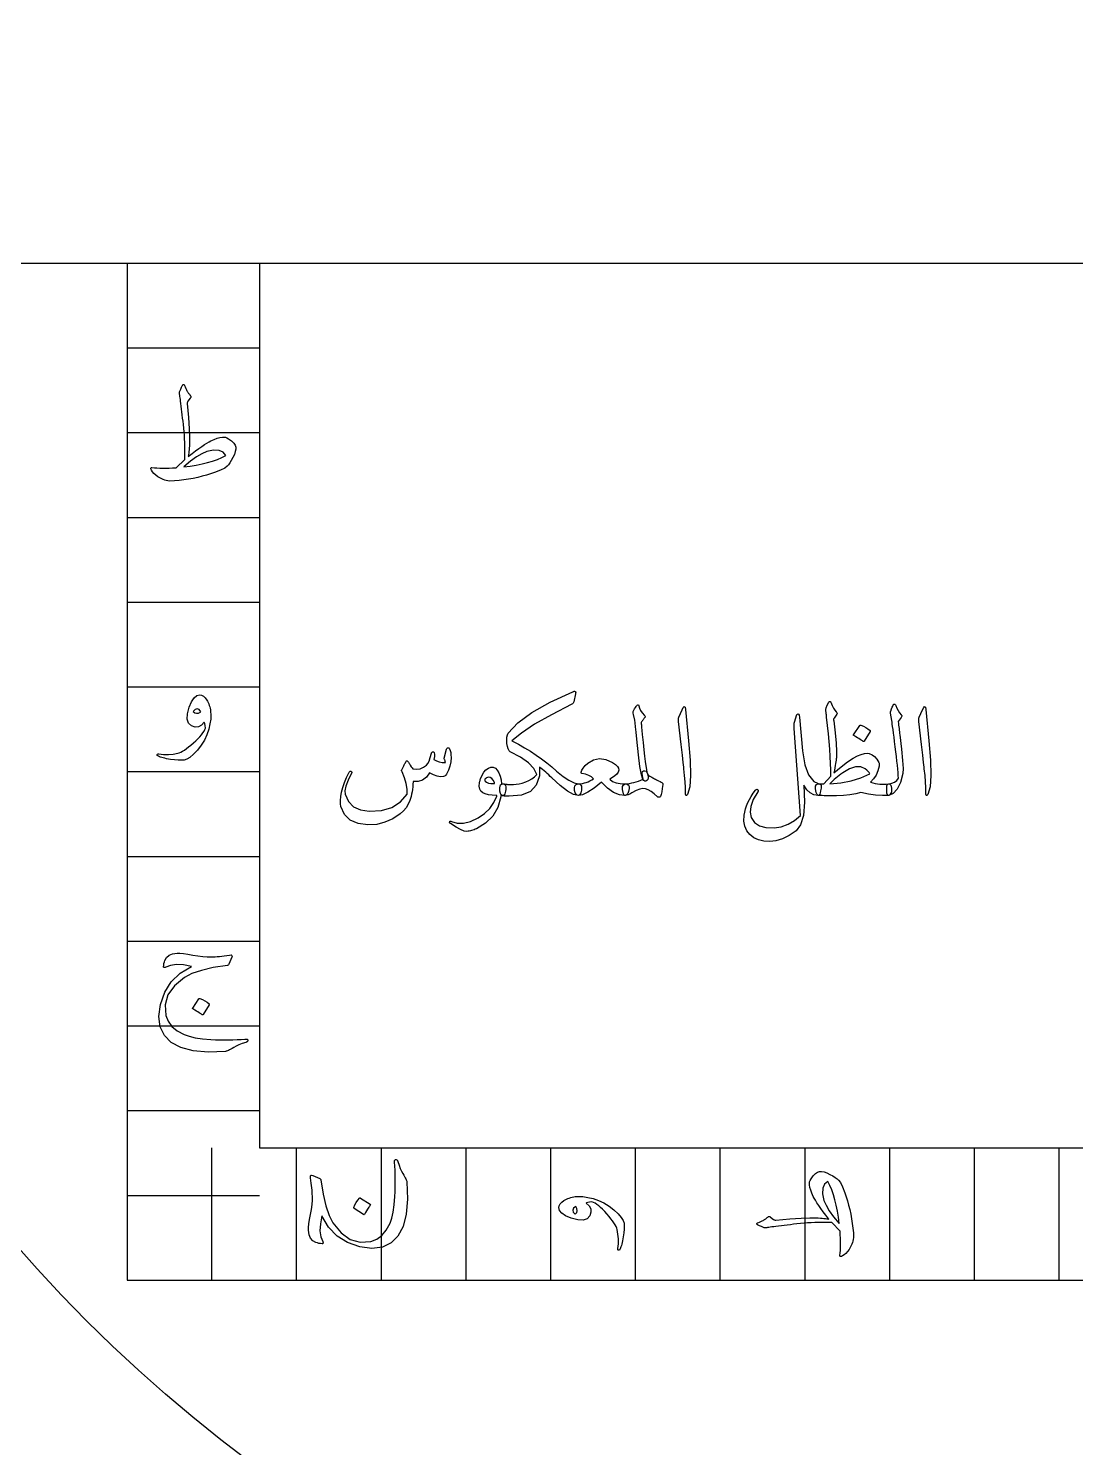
# Model space of a CAD drawing. Header units: millimetres. Extents: x -92 to 93, y -93 to 102.
# Drawn here: x -46.6 to -2.9, y -49.4 to 9.8 of the extents above; entities that cross this region are included whole.
import ezdxf

# ---------------------------------------------------------------- set-up
doc = ezdxf.new("R2010")
doc.units = ezdxf.units.MM
for name, color, linetype in [('CUT_OUTER', 1, 'Continuous'), ('ENGRAVE', 7, 'Continuous'), ('TEXT', 5, 'Continuous')]:
    doc.layers.add(name, color=color, linetype=linetype)

msp = doc.modelspace()

# ---------------------------------------------------------------- linework, layer by layer
at = {"layer": 'CUT_OUTER'}
msp.add_arc((0.0002, -0.0002), 92.4998, 173.917974, 358.242301, dxfattribs=at)
at = {"layer": 'ENGRAVE'}
for points in [[(-62.4375, 0), (62.4375, 0)], [(-42.4575, 0), (-42.4575, -42.4575), (42.4575, -42.4575), (42.4575, 0)], [(-42.4575, 0), (-36.938, 0)], [(-36.938, 0), (-36.938, -36.938), (36.938, -36.938), (36.938, 0)], [(-42.4575, -3.5381), (-36.938, -3.5381)], [(-42.4575, -7.0763), (-36.938, -7.0763)], [(-42.4575, -10.6144), (-36.938, -10.6144)], [(-42.4575, -14.1525), (-36.938, -14.1525)], [(-42.4575, -17.6906), (-36.938, -17.6906)], [(-42.4575, -21.2288), (-36.938, -21.2288)], [(-42.4575, -24.7669), (-36.938, -24.7669)], [(-42.4575, -28.305), (-36.938, -28.305)], [(-42.4575, -31.8431), (-36.938, -31.8431)], [(-42.4575, -35.3813), (-36.938, -35.3813)], [(-38.9194, -42.4575), (-38.9194, -36.938)], [(-35.3813, -42.4575), (-35.3813, -36.938)], [(-31.8431, -42.4575), (-31.8431, -36.938)], [(-28.305, -42.4575), (-28.305, -36.938)], [(-24.7669, -42.4575), (-24.7669, -36.938)], [(-21.2288, -42.4575), (-21.2288, -36.938)], [(-17.6906, -42.4575), (-17.6906, -36.938)], [(-14.1525, -42.4575), (-14.1525, -36.938)], [(-10.6144, -42.4575), (-10.6144, -36.938)], [(-7.0763, -42.4575), (-7.0763, -36.938)], [(-3.5381, -42.4575), (-3.5381, -36.938)], [(-42.4575, -38.9194), (-36.938, -38.9194)]]:
    msp.add_lwpolyline(points, dxfattribs=at)
for radius in [90.65, 90.65, 88.2219, 83.7125, 83.7125, 80.1513, 73.5375, 73.5375, 69.6525, 62.4375, 62.4375]:
    msp.add_circle((0, 0), radius, dxfattribs=at)
at = {"layer": 'TEXT'}
for points in [[(-40.2693, -5.3691), (-40.2439, -5.311), (-40.2212, -5.2596), (-40.2012, -5.2149), (-40.1838, -5.1768), (-40.1695, -5.1458), (-40.1585, -5.1221), (-40.1508, -5.1057), (-40.1464, -5.0967), (-40.1374, -5.085), (-40.1264, -5.0767), (-40.1134, -5.0716), (-40.0984, -5.07), (-40.086, -5.072), (-40.0757, -5.078), (-40.0673, -5.088), (-40.061, -5.102), (-40.0329, -5.1701), (-40.0076, -5.2302), (-39.9849, -5.2823), (-39.9648, -5.3264), (-39.9533, -5.3457), (-39.9401, -5.3664), (-39.9253, -5.3885), (-39.9087, -5.4118), (-39.8902, -5.4365), (-39.8694, -5.4626), (-39.8462, -5.4899), (-39.8206, -5.5187), (-39.8046, -5.5477), (-39.7992, -5.5761), (-39.8046, -5.6038), (-39.8206, -5.6308), (-39.9221, -5.7644), (-39.9358, -5.7861), (-39.9448, -5.8084), (-39.9491, -5.8315), (-39.9488, -5.8552), (-39.8967, -6.4431), (-39.8633, -6.9194), (-39.8487, -7.2843), (-39.8527, -7.5377), (-39.8582, -7.6324), (-39.864, -7.7187), (-39.8702, -7.7966), (-39.8767, -7.8662), (-39.8835, -7.9278), (-39.8907, -7.9817), (-39.8982, -8.028), (-39.9061, -8.0665), (-39.7463, -7.9443), (-39.5983, -7.8342), (-39.4619, -7.736), (-39.3372, -7.6499), (-39.2245, -7.5754), (-39.1242, -7.5123), (-39.0363, -7.4606), (-38.9606, -7.4202), (-38.8261, -7.3601), (-38.7003, -7.3134), (-38.5831, -7.28), (-38.4746, -7.26), (-38.4172, -7.2583), (-38.3571, -7.2693), (-38.2943, -7.293), (-38.2289, -7.3294), (-38.0993, -7.4212), (-38.0045, -7.5097), (-37.9444, -7.5948), (-37.9191, -7.6766), (-37.9207, -7.7677), (-37.9418, -7.8702), (-37.9822, -7.9841), (-38.0419, -8.1092), (-38.1087, -8.2324), (-38.1701, -8.3349), (-38.2262, -8.4167), (-38.2769, -8.4778), (-38.3811, -8.5549), (-38.56, -8.6421), (-38.8138, -8.7392), (-39.1423, -8.8464), (-39.3254, -8.8994), (-39.5115, -8.9465), (-39.7006, -8.9876), (-39.8927, -9.0226), (-40.0872, -9.052), (-40.2833, -9.076), (-40.4811, -9.0947), (-40.6806, -9.1081), (-40.7535, -9.0934), (-40.8228, -9.076), (-40.8884, -9.056), (-40.9503, -9.0333), (-41.0092, -9.0079), (-41.0658, -8.9799), (-41.1201, -8.9492), (-41.172, -8.9158), (-41.2631, -8.849), (-41.3389, -8.7823), (-41.3993, -8.7155), (-41.4444, -8.6487), (-41.4691, -8.5933), (-41.4738, -8.5553), (-41.4584, -8.5346), (-41.423, -8.5312), (-41.3231, -8.5431), (-41.2154, -8.5519), (-41.1001, -8.5578), (-40.977, -8.5606), (-40.8463, -8.5604), (-40.708, -8.5573), (-40.5619, -8.5511), (-40.4082, -8.5419), (-40.0556, -8.1947), (-40.0491, -8.0552), (-40.0456, -7.9143), (-40.0451, -7.7721), (-40.0476, -7.6285), (-40.0528, -7.4833), (-40.0603, -7.3361), (-40.0702, -7.1868), (-40.0823, -7.0356), (-40.096, -6.8859), (-40.1104, -6.7412), (-40.1254, -6.6015), (-40.1411, -6.4668), (-40.1568, -6.3367), (-40.1718, -6.211), (-40.1862, -6.0897), (-40.1999, -5.9727), (-40.2127, -5.8643), (-40.2246, -5.769), (-40.2354, -5.6867), (-40.2453, -5.6175), (-40.2541, -5.5609), (-40.262, -5.5167), (-40.2688, -5.4848), (-40.2746, -5.4652), (-40.2783, -5.4432), (-40.2786, -5.4198), (-40.2756, -5.3951), (-40.2693, -5.3691)], [(-39.1262, -7.8689), (-39.3329, -7.9547), (-39.5629, -8.0892), (-39.8163, -8.2725), (-40.093, -8.5045), (-39.8248, -8.4713), (-39.5702, -8.4304), (-39.3294, -8.3818), (-39.1022, -8.3256), (-38.889, -8.2623), (-38.6902, -8.1927), (-38.5058, -8.1168), (-38.3357, -8.0345), (-38.4512, -7.8919), (-38.6215, -7.8168), (-38.8465, -7.8091), (-39.1262, -7.8689)], [(-39.8633, -18.5367), (-39.7659, -18.3103), (-39.6604, -18.1494), (-39.5469, -18.0539), (-39.4253, -18.0239), (-39.3492, -18.0372), (-39.2758, -18.0773), (-39.205, -18.1441), (-39.1369, -18.2376), (-39.1042, -18.2916), (-39.0755, -18.347), (-39.0508, -18.4038), (-39.0301, -18.4619), (-39.0124, -18.5216), (-38.9967, -18.5834), (-38.983, -18.6472), (-38.9713, -18.7129), (-38.9603, -18.8595), (-38.97, -19.0321), (-39.0004, -19.2307), (-39.0514, -19.4554), (-39.1269, -19.6881), (-39.2304, -19.9108), (-39.3619, -20.1234), (-39.5215, -20.326), (-39.6887, -20.5026), (-39.838, -20.6318), (-39.9692, -20.7136), (-40.0823, -20.748), (-40.1979, -20.754), (-40.3307, -20.7507), (-40.4809, -20.738), (-40.6485, -20.716), (-40.7335, -20.7021), (-40.8121, -20.6873), (-40.8844, -20.6714), (-40.9503, -20.6545), (-41.0103, -20.6374), (-41.0645, -20.6205), (-41.1131, -20.604), (-41.156, -20.5878), (-41.1813, -20.5738), (-41.1987, -20.5584), (-41.2081, -20.5417), (-41.2094, -20.5237), (-41.201, -20.5057), (-41.1867, -20.4943), (-41.1663, -20.4896), (-41.1399, -20.4916), (-40.934, -20.5117), (-40.7327, -20.513), (-40.536, -20.4956), (-40.3441, -20.4596), (-40.2848, -20.4412), (-40.2192, -20.4128), (-40.1473, -20.3745), (-40.069, -20.326), (-39.9844, -20.2676), (-39.8934, -20.1992), (-39.7961, -20.1207), (-39.6924, -20.0323), (-39.5909, -19.9408), (-39.5001, -19.8533), (-39.42, -19.7699), (-39.3506, -19.6904), (-39.2921, -19.6146), (-39.2451, -19.5422), (-39.2094, -19.4731), (-39.185, -19.4073), (-39.199, -19.3078), (-39.2144, -19.2337), (-39.2311, -19.185), (-39.2491, -19.1616), (-39.3576, -19.2895), (-39.4801, -19.3579), (-39.6166, -19.3669), (-39.7672, -19.3165), (-39.8914, -19.2077), (-39.9488, -19.0414), (-39.9395, -18.8178), (-39.8633, -18.5367)], [(-26.7785, -21.7362), (-26.7675, -21.7372), (-26.7451, -21.7402), (-26.7114, -21.7452), (-26.6663, -21.7522), (-26.6378, -21.7547), (-26.6056, -21.7569), (-26.5697, -21.7587), (-26.5301, -21.7602), (-26.4866, -21.7614), (-26.4386, -21.7622), (-26.3864, -21.7627), (-26.3298, -21.7629), (-26.2136, -21.7562), (-26.0894, -21.7362), (-25.9572, -21.7028), (-25.817, -21.6561), (-25.6822, -21.5963), (-25.5606, -21.5239), (-25.4525, -21.4387), (-25.3577, -21.3409), (-25.4749, -21.0999), (-25.6982, -20.8629), (-26.0277, -20.6298), (-26.4633, -20.4008), (-26.5118, -20.3528), (-26.5501, -20.278), (-26.5785, -20.1765), (-26.5969, -20.0483), (-26.6036, -19.9037), (-26.5969, -19.7852), (-26.5769, -19.6928), (-26.5435, -19.6263), (-26.1445, -19.1893), (-25.562, -18.7543), (-24.7958, -18.3213), (-23.846, -17.8904), (-23.8233, -17.8833), (-23.8033, -17.8783), (-23.786, -17.8753), (-23.7713, -17.8743), (-23.7526, -17.8777), (-23.7392, -17.8877), (-23.7312, -17.9044), (-23.7285, -17.9277), (-23.7289, -17.9428), (-23.7299, -17.9558), (-23.7315, -17.9668), (-23.7339, -17.9758), (-23.8087, -18.3177), (-23.82, -18.3457), (-23.838, -18.3711), (-23.8627, -18.3938), (-23.8941, -18.4138), (-24.7451, -18.8518), (-25.4445, -19.2524), (-25.9923, -19.6156), (-26.3886, -19.9415), (-26.1212, -20.0827), (-25.8638, -20.2286), (-25.6164, -20.3791), (-25.379, -20.5344), (-25.1514, -20.6943), (-24.933, -20.8589), (-24.724, -21.0281), (-24.5244, -21.202), (-24.255, -21.426), (-24.013, -21.5906), (-23.7983, -21.6958), (-23.611, -21.7415), (-23.5549, -21.7576), (-23.5149, -21.7896), (-23.4908, -21.8377), (-23.4828, -21.9018), (-23.4852, -21.9508), (-23.4922, -22.0019), (-23.5039, -22.055), (-23.5202, -22.1101), (-23.5399, -22.1592), (-23.5616, -22.1942), (-23.5853, -22.2152), (-23.611, -22.2223), (-23.819, -22.1762), (-24.0744, -22.038), (-24.3772, -21.8076), (-24.7274, -21.4851), (-24.7891, -21.4244), (-24.8516, -21.365), (-24.9147, -21.3069), (-24.9784, -21.2501), (-25.0429, -21.195), (-25.108, -21.142), (-25.1737, -21.0909), (-25.2402, -21.0418), (-25.2358, -21.0949), (-25.2335, -21.1473), (-25.2332, -21.199), (-25.2348, -21.2501), (-25.2378, -21.3002), (-25.2415, -21.3489), (-25.2458, -21.3963), (-25.2508, -21.4424), (-25.373, -21.7976), (-25.6221, -22.0513), (-25.998, -22.2036), (-26.5007, -22.2543), (-26.545, -22.254), (-26.5869, -22.253), (-26.6264, -22.2513), (-26.6637, -22.249), (-26.6985, -22.246), (-26.7311, -22.2423), (-26.7613, -22.2379), (-26.7892, -22.2329), (-26.8359, -22.2022), (-26.8693, -22.1368), (-26.8893, -22.0366), (-26.896, -21.9018), (-26.8887, -21.8293), (-26.8666, -21.7776), (-26.8299, -21.7465), (-26.7785, -21.7362)], [(-11.8172, -22.0941), (-12.0315, -22.1528), (-12.2738, -22.1955), (-12.5443, -22.2223), (-12.8427, -22.2329), (-12.9924, -22.2349), (-13.1265, -22.2356), (-13.2448, -22.2349), (-13.3475, -22.2329), (-13.4344, -22.2303), (-13.5057, -22.2276), (-13.5613, -22.2249), (-13.6012, -22.2223), (-13.6222, -22.2106), (-13.6426, -22.1862), (-13.6623, -22.1491), (-13.6813, -22.0994), (-13.7184, -21.9488), (-13.7174, -21.839), (-13.6783, -21.7699), (-13.6012, -21.7415), (-13.3715, -21.7362), (-13.0777, -21.421), (-13.0781, -21.158), (-13.0844, -20.8816), (-13.0968, -20.5918), (-13.1151, -20.2887), (-13.1395, -19.9725), (-13.1699, -19.6437), (-13.2063, -19.3022), (-13.2487, -18.948), (-13.2538, -18.8972), (-13.2587, -18.8518), (-13.2632, -18.8118), (-13.2674, -18.777), (-13.2715, -18.7477), (-13.276, -18.7236), (-13.2809, -18.7049), (-13.286, -18.6916), (-13.286, -18.6408), (-13.2647, -18.5634), (-13.222, -18.4592), (-13.1579, -18.3284), (-13.1492, -18.3143), (-13.1392, -18.3043), (-13.1278, -18.2983), (-13.1151, -18.2963), (-13.1024, -18.2986), (-13.0911, -18.3057), (-13.0811, -18.3173), (-13.0724, -18.3337), (-13.0163, -18.4669), (-12.9602, -18.5781), (-12.9041, -18.6672), (-12.8481, -18.7343), (-12.824, -18.765), (-12.816, -18.7984), (-12.824, -18.8345), (-12.8481, -18.8732), (-12.9389, -18.9907), (-12.9499, -19.0101), (-12.9562, -19.0361), (-12.9579, -19.0688), (-12.9549, -19.1082), (-12.8958, -19.613), (-12.8574, -20.0376), (-12.8397, -20.3821), (-12.8427, -20.6465), (-12.8467, -20.6938), (-12.8534, -20.75), (-12.8627, -20.8153), (-12.8748, -20.8896), (-12.8891, -20.9725), (-12.9055, -21.0638), (-12.9238, -21.1635), (-12.9442, -21.2715), (-12.6367, -21.0214), (-12.3713, -20.8215), (-12.148, -20.6716), (-11.9667, -20.5718), (-11.8095, -20.5073), (-11.6743, -20.4689), (-11.5611, -20.4566), (-11.47, -20.4703), (-11.3508, -20.52), (-11.2443, -20.5998), (-11.1505, -20.7096), (-11.0694, -20.8495), (-11.0587, -20.8772), (-11.0533, -20.9123), (-11.0533, -20.9547), (-11.0587, -21.0044), (-11.1094, -21.2004), (-11.1869, -21.377), (-11.291, -21.5342), (-11.4219, -21.6721), (-11.3211, -21.6966), (-11.2216, -21.7168), (-11.1234, -21.7327), (-11.0266, -21.7442), (-10.9311, -21.751), (-10.837, -21.7529), (-10.7442, -21.7497), (-10.6527, -21.7415), (-10.6187, -21.7435), (-10.5913, -21.7602), (-10.5706, -21.7916), (-10.5566, -21.8377), (-10.5389, -21.9342), (-10.5339, -22.0153), (-10.5416, -22.081), (-10.5619, -22.1315), (-10.5896, -22.1712), (-10.614, -22.1996), (-10.635, -22.2166), (-10.6527, -22.2223), (-10.9218, -22.2303), (-11.2056, -22.2116), (-11.504, -22.1662), (-11.8172, -22.0941)], [(-39.3773, -18.7343), (-39.4561, -18.6388), (-39.5375, -18.6034), (-39.6216, -18.6281), (-39.7084, -18.7129), (-39.6377, -18.7704), (-39.5589, -18.7931), (-39.4721, -18.781), (-39.3773, -18.7343)], [(-20.9457, -19.6797), (-20.9119, -20.0162), (-20.8802, -20.3154), (-20.8505, -20.5771), (-20.8228, -20.8014), (-20.7971, -20.9881), (-20.7734, -21.1366), (-20.7517, -21.2471), (-20.732, -21.3196), (-20.7033, -21.413), (-20.6973, -21.4905), (-20.714, -21.5519), (-20.7534, -21.5973), (-20.8018, -21.6223), (-20.8455, -21.6227), (-20.8846, -21.5983), (-20.9189, -21.5492), (-20.9794, -21.362), (-21.0431, -21.0191), (-21.1102, -20.5207), (-21.1807, -19.8667), (-21.2057, -19.5853), (-21.2274, -19.3606), (-21.2458, -19.1927), (-21.2608, -19.0815), (-21.3196, -18.8358), (-21.3272, -18.7924), (-21.3289, -18.753), (-21.3246, -18.7176), (-21.3142, -18.6862), (-21.2685, -18.6094), (-21.2328, -18.55), (-21.2071, -18.508), (-21.1914, -18.4833), (-21.1593, -18.4469), (-21.1326, -18.4338), (-21.1112, -18.4442), (-21.0952, -18.4779), (-21.0662, -18.5734), (-21.0164, -18.6729), (-20.946, -18.7764), (-20.8549, -18.8839), (-20.8382, -18.9052), (-20.8308, -18.9266), (-20.8328, -18.948), (-20.8442, -18.9693), (-20.8624, -18.9952), (-20.8796, -19.0194), (-20.8957, -19.0419), (-20.9109, -19.0628), (-20.9251, -19.082), (-20.9383, -19.0995), (-20.9505, -19.1154), (-20.9617, -19.1296), (-20.9777, -19.1536), (-20.9884, -19.1776), (-20.9937, -19.2017), (-20.9937, -19.2257), (-20.9867, -19.2781), (-20.9764, -19.3713), (-20.9627, -19.5051), (-20.9457, -19.6797)], [(-19.2845, -18.6435), (-19.2334, -18.5447), (-19.1923, -18.51), (-19.1613, -18.5393), (-19.1403, -18.6328), (-19.0174, -19.9415), (-18.9443, -20.7447), (-18.9279, -21.3863), (-18.9683, -21.8664), (-19.0655, -22.1849), (-19.0832, -22.2109), (-19.0989, -22.2249), (-19.1125, -22.2269), (-19.1242, -22.2169), (-19.1336, -22.2012), (-19.1403, -22.1809), (-19.1443, -22.1558), (-19.1456, -22.1261), (-19.1456, -21.8948), (-19.1563, -21.6494), (-19.1776, -21.39), (-19.2097, -21.1166), (-19.2167, -21.0451), (-19.2377, -20.8522), (-19.2728, -20.5377), (-19.3219, -20.1017), (-19.4394, -19.1349), (-19.442, -19.0835), (-19.4394, -19.0361), (-19.4314, -18.9927), (-19.418, -18.9533)], [(-14.2528, -20.3634), (-14.1577, -20.9376), (-14.0005, -21.3623), (-13.7811, -21.6374), (-13.4997, -21.7629), (-13.4817, -21.7896), (-13.4757, -21.843), (-13.4817, -21.9231), (-13.4997, -22.03), (-13.5177, -22.1141), (-13.5398, -22.1742), (-13.5658, -22.2102), (-13.5959, -22.2223), (-13.7781, -22.1955), (-13.9404, -22.1154), (-14.0826, -21.9819), (-14.2048, -21.7949), (-14.1764, -22.5027), (-14.2195, -23.0555), (-14.334, -23.4535), (-14.5199, -23.6965), (-14.815, -23.8884), (-15.0968, -24.0263), (-15.3652, -24.1101), (-15.6203, -24.1398), (-15.875, -24.1261), (-16.0996, -24.0744), (-16.2943, -23.9846), (-16.4589, -23.8567), (-16.5854, -23.6958), (-16.6658, -23.5069), (-16.7002, -23.2899), (-16.6885, -23.0448), (-16.665, -22.914), (-16.6318, -22.7831), (-16.5889, -22.6522), (-16.5363, -22.5214), (-16.4737, -22.3905), (-16.4008, -22.2596), (-16.3175, -22.1288), (-16.2238, -21.9979), (-16.2098, -21.9839), (-16.1945, -21.9739), (-16.1778, -21.9679), (-16.1597, -21.9659), (-16.1447, -21.9679), (-16.1317, -21.9739), (-16.1207, -21.9839), (-16.1117, -21.9979), (-16.1067, -22.0149), (-16.1077, -22.034), (-16.1147, -22.055), (-16.1277, -22.078), (-16.311, -22.3949), (-16.4175, -22.6776), (-16.4472, -22.9263), (-16.4001, -23.141), (-16.2622, -23.3483), (-16.0569, -23.4895), (-15.7842, -23.5646), (-15.444, -23.5736), (-15.1429, -23.5256), (-14.8591, -23.4241), (-14.5927, -23.2692), (-14.3437, -23.0609), (-14.6, -19.4287), (-14.6057, -19.3419), (-14.6067, -19.2684), (-14.603, -19.2084), (-14.5947, -19.1616), (-14.4932, -18.8411), (-14.4545, -18.8138), (-14.4238, -18.8224), (-14.4011, -18.8672), (-14.3864, -18.948)], [(-10.5726, -18.6969), (-10.5365, -18.6098), (-10.5085, -18.5407), (-10.4885, -18.4896), (-10.4765, -18.4565), (-10.4671, -18.4355), (-10.4551, -18.4205), (-10.4404, -18.4115), (-10.423, -18.4085), (-10.4033, -18.4118), (-10.387, -18.4218), (-10.374, -18.4385), (-10.3643, -18.4619), (-10.3199, -18.5764), (-10.2668, -18.6796), (-10.205, -18.7714), (-10.1346, -18.8518), (-10.1149, -18.8775), (-10.1092, -18.9066), (-10.1176, -18.9389), (-10.1399, -18.9747), (-10.2575, -19.1403), (-10.2494, -19.2144), (-10.2414, -19.2871), (-10.2334, -19.3586), (-10.2254, -19.4287), (-10.2174, -19.4975), (-10.2094, -19.5649), (-10.2014, -19.631), (-10.1934, -19.6958), (-10.1196, -20.2953), (-10.0745, -20.764), (-10.0582, -21.1019), (-10.0705, -21.3089), (-10.1713, -21.6844), (-10.3029, -21.9619), (-10.4651, -22.1411), (-10.6581, -22.2223), (-10.6634, -22.2223), (-10.6687, -22.2223), (-10.6741, -22.2223), (-10.6794, -22.2223), (-10.7111, -22.1922), (-10.7315, -22.1234), (-10.7405, -22.0159), (-10.7382, -21.8697), (-10.7332, -21.8156), (-10.7182, -21.7762), (-10.6931, -21.7515), (-10.6581, -21.7415), (-10.5225, -21.7145), (-10.4097, -21.6654), (-10.3196, -21.5943), (-10.2521, -21.5012), (-10.2566, -21.3893), (-10.2648, -21.2621), (-10.2767, -21.1196), (-10.2922, -20.9617), (-10.311, -20.7891), (-10.3329, -20.6025), (-10.3578, -20.4018), (-10.3857, -20.1872), (-10.4114, -19.9762), (-10.4351, -19.7866), (-10.4568, -19.6183), (-10.4765, -19.4714), (-10.4935, -19.3459), (-10.5072, -19.2417), (-10.5175, -19.1589), (-10.5245, -19.0975), (-10.5779, -18.7931), (-10.5796, -18.763), (-10.5793, -18.737), (-10.5769, -18.7149), (-10.5726, -18.6969)], [(-9.2479, -18.6435), (-9.1969, -18.5447), (-9.1558, -18.51), (-9.1247, -18.5393), (-9.1037, -18.6328), (-8.9809, -19.9415), (-8.9077, -20.7447), (-8.8914, -21.3863), (-8.9318, -21.8664), (-9.0289, -22.1849), (-9.0466, -22.2109), (-9.0623, -22.2249), (-9.076, -22.2269), (-9.0877, -22.2169), (-9.097, -22.2012), (-9.1037, -22.1809), (-9.1077, -22.1558), (-9.1091, -22.1261), (-9.1091, -21.8948), (-9.1197, -21.6494), (-9.1411, -21.39), (-9.1731, -21.1166), (-9.1802, -21.0451), (-9.2012, -20.8522), (-9.2362, -20.5377), (-9.2853, -20.1017), (-9.4028, -19.1349), (-9.4055, -19.0835), (-9.4028, -19.0361), (-9.3948, -18.9927), (-9.3815, -18.9533)], [(-11.8599, -19.3005), (-11.8532, -19.2938), (-11.8439, -19.2898), (-11.8318, -19.2885), (-11.8172, -19.2898), (-11.7133, -19.3319), (-11.6155, -19.3833), (-11.5237, -19.444), (-11.4379, -19.5142), (-11.4296, -19.5248), (-11.4259, -19.5355), (-11.4269, -19.5462), (-11.4326, -19.5569), (-11.6836, -19.9628), (-11.693, -19.9725), (-11.705, -19.9748), (-11.7197, -19.9698), (-11.737, -19.9575), (-11.7521, -19.9468), (-11.7758, -19.9308), (-11.8081, -19.9094), (-11.8492, -19.8827), (-11.8996, -19.8507), (-11.96, -19.8133), (-12.0305, -19.7705), (-12.1109, -19.7225), (-12.1216, -19.7145), (-12.127, -19.7064), (-12.127, -19.6984), (-12.1216, -19.6904)], [(-29.1234, -20.2833), (-29.114, -20.2599), (-29.102, -20.2433), (-29.0873, -20.2332), (-29.07, -20.2299), (-29.0476, -20.2326), (-29.0286, -20.2406), (-29.0129, -20.2539), (-29.0005, -20.2726), (-28.9701, -20.3394), (-28.9484, -20.4222), (-28.9354, -20.521), (-28.9311, -20.6359), (-28.9428, -20.8235), (-28.9778, -21.0017), (-29.0362, -21.1707), (-29.118, -21.3302), (-29.1461, -21.3686), (-29.1768, -21.3983), (-29.2102, -21.4194), (-29.2462, -21.4317), (-29.3768, -21.4401), (-29.5173, -21.417), (-29.6679, -21.3626), (-29.8284, -21.2768), (-29.9637, -21.4621), (-30.1236, -21.5853), (-30.3082, -21.6464), (-30.5175, -21.6454), (-30.5243, -21.7581), (-30.5342, -21.8664), (-30.547, -21.9704), (-30.5629, -22.07), (-30.5818, -22.166), (-30.6036, -22.259), (-30.6285, -22.3489), (-30.6564, -22.4359), (-30.7211, -22.5928), (-30.8086, -22.7377), (-30.9188, -22.8706), (-31.0516, -22.9914), (-31.3624, -23.1984), (-31.6913, -23.344), (-32.0381, -23.4281), (-32.403, -23.4508), (-32.814, -23.395), (-33.1388, -23.2491), (-33.3775, -23.0131), (-33.5301, -22.687), (-33.5508, -22.5694), (-33.5541, -22.4306), (-33.5401, -22.2703), (-33.5087, -22.0887), (-33.4583, -21.8898), (-33.3872, -21.6828), (-33.2954, -21.4678), (-33.1829, -21.2448), (-33.1739, -21.2308), (-33.1628, -21.2207), (-33.1498, -21.2147), (-33.1348, -21.2127), (-33.1198, -21.2141), (-33.1067, -21.2181), (-33.0957, -21.2247), (-33.0867, -21.2341), (-33.0807, -21.2478), (-33.0787, -21.2621), (-33.0807, -21.2772), (-33.0867, -21.2928), (-33.2296, -21.5896), (-33.3217, -21.8337), (-33.3631, -22.025), (-33.3538, -22.1635), (-33.2189, -22.469), (-33.0066, -22.691), (-32.7168, -22.8295), (-32.3496, -22.8846), (-31.8362, -22.8519), (-31.4015, -22.7217), (-31.0456, -22.494), (-30.7685, -22.1688), (-30.7695, -21.9545), (-30.8046, -21.7282), (-30.8737, -21.4898), (-30.9769, -21.2394), (-30.9899, -21.2141), (-30.9969, -21.1914), (-30.9979, -21.1713), (-30.9929, -21.154), (-30.9642, -21.0944), (-30.9368, -21.0385), (-30.9108, -20.9862), (-30.8861, -20.9376), (-30.8627, -20.8934), (-30.8406, -20.8542), (-30.82, -20.82), (-30.8006, -20.7908), (-30.7896, -20.7784), (-30.7779, -20.7734), (-30.7655, -20.7757), (-30.7525, -20.7854), (-30.7458, -20.7928), (-30.7365, -20.8041), (-30.7245, -20.8195), (-30.7098, -20.8388), (-30.6931, -20.8622), (-30.6751, -20.8896), (-30.6557, -20.921), (-30.635, -20.9563), (-30.5929, -21.0244), (-30.5576, -21.0738), (-30.5288, -21.1046), (-30.5068, -21.1166), (-30.3679, -21.1283), (-30.2291, -21.1046), (-30.0902, -21.0455), (-29.9513, -20.951), (-29.9009, -20.8882), (-29.8511, -20.7854), (-29.8021, -20.6425), (-29.7537, -20.4596), (-29.749, -20.4422), (-29.7403, -20.4275), (-29.7276, -20.4155), (-29.7109, -20.4062), (-29.6952, -20.4002), (-29.6802, -20.3982), (-29.6659, -20.4002), (-29.6522, -20.4062), (-29.6318, -20.4396), (-29.6241, -20.5023), (-29.6291, -20.5945), (-29.6468, -20.716), (-29.539, -20.7821), (-29.4238, -20.8255), (-29.3013, -20.8462), (-29.1715, -20.8442), (-29.1731, -20.8051), (-29.1781, -20.7734), (-29.1865, -20.749), (-29.1982, -20.732), (-29.2115, -20.716), (-29.2195, -20.6999), (-29.2222, -20.6839), (-29.2195, -20.6679)], [(-21.6561, -21.7415), (-21.5779, -21.7532), (-21.5252, -21.7883), (-21.4978, -21.8467), (-21.4958, -21.9285), (-21.5219, -22.055), (-21.5572, -22.1461), (-21.602, -22.2019), (-21.6561, -22.2223), (-21.9021, -22.1999), (-22.1488, -22.1007), (-22.3962, -21.9248), (-22.6442, -21.6721), (-22.957, -21.9148), (-23.2224, -22.0874), (-23.4404, -22.1899), (-23.611, -22.2223), (-23.6674, -22.2096), (-23.7138, -22.1715), (-23.7502, -22.1081), (-23.7766, -22.0193), (-23.7843, -21.9018), (-23.7593, -21.8163), (-23.7015, -21.7629), (-23.611, -21.7415), (-23.5287, -21.7335), (-23.4474, -21.7202), (-23.3672, -21.7015), (-23.2879, -21.6774), (-23.2096, -21.6477), (-23.1323, -21.612), (-23.056, -21.5703), (-22.9807, -21.5225), (-23.0732, -21.4471), (-23.185, -21.3863), (-23.3162, -21.3403), (-23.4668, -21.3089), (-23.4805, -21.3032), (-23.4895, -21.2915), (-23.4938, -21.2738), (-23.4935, -21.2501), (-23.4681, -21.1683), (-23.4134, -21.0779), (-23.3293, -20.9787), (-23.2158, -20.8709), (-22.9791, -20.729), (-22.7284, -20.6772), (-22.4636, -20.7156), (-22.1849, -20.8442), (-22.0667, -20.9263), (-21.9846, -21.0071), (-21.9385, -21.0865), (-21.9285, -21.1647), (-21.9579, -21.2488), (-22.03, -21.3409), (-22.1448, -21.4411), (-22.3024, -21.5492), (-22.1899, -21.6334), (-22.0447, -21.6935), (-21.8667, -21.7295), (-21.6561, -21.7415)], [(-26.8586, -22.281), (-26.9838, -22.7207), (-27.1938, -23.0889), (-27.4886, -23.3857), (-27.8681, -23.611), (-27.9212, -23.6339), (-27.9736, -23.6544), (-28.0254, -23.6726), (-28.0765, -23.6885), (-28.1265, -23.7017), (-28.1753, -23.7118), (-28.2227, -23.719), (-28.2688, -23.7232), (-28.3836, -23.7068), (-28.5358, -23.6471), (-28.7254, -23.5439), (-28.9525, -23.3974), (-28.9768, -23.3763), (-28.9912, -23.356), (-28.9955, -23.3363), (-28.9898, -23.3172), (-28.9772, -23.3026), (-28.9605, -23.2959), (-28.9398, -23.2972), (-28.9151, -23.3066), (-28.679, -23.383), (-28.4143, -23.3827), (-28.1209, -23.3056), (-27.7987, -23.1517), (-27.5356, -22.9731), (-27.318, -22.7631), (-27.1457, -22.5217), (-27.0189, -22.249), (-27.0199, -22.2393), (-27.0229, -22.2316), (-27.0279, -22.2259), (-27.0349, -22.2223), (-27.2188, -22.2116), (-27.3754, -22.1902), (-27.5046, -22.1582), (-27.6064, -22.1154), (-27.6852, -22.0493), (-27.7346, -21.9579), (-27.7546, -21.841), (-27.7453, -21.6988), (-27.7423, -21.6799), (-27.7386, -21.6607), (-27.7343, -21.6412), (-27.7293, -21.6213), (-27.7236, -21.6008), (-27.7172, -21.5793), (-27.7102, -21.5567), (-27.7026, -21.5332), (-27.6398, -21.3806), (-27.5637, -21.2541), (-27.4742, -21.1536), (-27.3714, -21.0792), (-27.2662, -21.0385), (-27.1698, -21.0391), (-27.082, -21.0812), (-27.0028, -21.1647), (-26.9337, -21.2808), (-26.8813, -21.4157), (-26.8456, -21.5693), (-26.8266, -21.7415), (-26.8161, -21.7414), (-26.8059, -21.7409), (-26.796, -21.74), (-26.7865, -21.7389), (-26.777, -21.7377), (-26.7671, -21.7369), (-26.757, -21.7364), (-26.7464, -21.7362), (-26.7104, -21.7439), (-26.6823, -21.7669), (-26.6623, -21.8053), (-26.6503, -21.859), (-26.6453, -21.9181), (-26.6463, -21.9779), (-26.6533, -22.0383), (-26.6663, -22.0994), (-26.6833, -22.1532), (-26.7024, -22.1915), (-26.7234, -22.2146), (-26.7464, -22.2223), (-26.8479, -22.2223), (-26.8486, -22.2319), (-26.8506, -22.245), (-26.8539, -22.2613), (-26.8586, -22.281)], [(-20.9029, -21.1967), (-20.8402, -21.1914), (-20.7908, -21.2074), (-20.7547, -21.2448), (-20.732, -21.3035), (-20.7216, -21.3326), (-20.7013, -21.361), (-20.6709, -21.3887), (-20.6305, -21.4157), (-20.6051, -21.4299), (-20.5771, -21.4457), (-20.5464, -21.4633), (-20.513, -21.4825), (-20.4769, -21.5027), (-20.4382, -21.5232), (-20.3968, -21.5441), (-20.3528, -21.5653), (-20.2706, -21.605), (-20.2059, -21.6387), (-20.1585, -21.6664), (-20.1284, -21.6881), (-20.1081, -21.7071), (-20.095, -21.7268), (-20.0894, -21.7472), (-20.091, -21.7682), (-20.1134, -21.9278), (-20.1378, -22.0647), (-20.1641, -22.1789), (-20.1925, -22.2703), (-20.1999, -22.282), (-20.2112, -22.2904), (-20.2266, -22.2954), (-20.2459, -22.297), (-20.2703, -22.296), (-20.29, -22.293), (-20.305, -22.288), (-20.3154, -22.281), (-20.4502, -22.1558), (-20.5771, -22.058), (-20.6959, -21.9876), (-20.8068, -21.9445), (-20.9189, -21.9352), (-21.0525, -21.9605), (-21.2074, -22.0206), (-21.3837, -22.1154), (-21.4688, -22.1622), (-21.5426, -22.1955), (-21.605, -22.2156), (-21.6561, -22.2223), (-21.6808, -22.2179), (-21.7015, -22.2049), (-21.7182, -22.1832), (-21.7308, -22.1528), (-21.7742, -21.9789), (-21.7762, -21.8524), (-21.7369, -21.7732), (-21.6561, -21.7415), (-21.5696, -21.7315), (-21.4811, -21.7175), (-21.3907, -21.6995), (-21.2982, -21.6774), (-21.204, -21.6511), (-21.1086, -21.62), (-21.0118, -21.5843), (-20.9136, -21.5439), (-20.945, -21.4), (-20.9537, -21.2942), (-20.9396, -21.2264), (-20.9029, -21.1967)], [(-11.6409, -21.1166), (-11.8255, -21.0325), (-12.0428, -21.0311), (-12.2929, -21.1126), (-12.5756, -21.2768), (-12.6496, -21.3286), (-12.7219, -21.3823), (-12.7925, -21.4381), (-12.8614, -21.4958), (-12.9287, -21.5549), (-12.9943, -21.6147), (-13.0582, -21.6751), (-13.1205, -21.7362), (-12.6571, -21.6901), (-12.2231, -21.6053), (-11.8185, -21.4818), (-11.4433, -21.3196), (-11.4756, -21.2708), (-11.5194, -21.2207), (-11.5745, -21.1693), (-11.6409, -21.1166)], [(-27.115, -21.6828), (-27.1711, -21.585), (-27.2325, -21.5159), (-27.2993, -21.4755), (-27.3714, -21.4638), (-27.4145, -21.4751), (-27.4528, -21.4932), (-27.4866, -21.5179), (-27.5156, -21.5492), (-27.525, -21.5659), (-27.5263, -21.584), (-27.5196, -21.6033), (-27.5049, -21.624), (-27.4498, -21.6724), (-27.3701, -21.7055), (-27.2656, -21.7232), (-27.1364, -21.7255), (-27.123, -21.7228), (-27.115, -21.7148), (-27.1123, -21.7015), (-27.115, -21.6828)], [(-38.082, -28.9801), (-38.2102, -29.2686), (-38.2219, -29.2876), (-38.2355, -29.3019), (-38.2512, -29.3116), (-38.2689, -29.3166), (-38.8615, -29.4101), (-39.3572, -29.5249), (-39.7562, -29.6612), (-40.0583, -29.8187), (-40.482, -30.1642), (-40.754, -30.5438), (-40.8745, -30.9574), (-40.8435, -31.4051), (-40.7494, -31.6475), (-40.5898, -31.8618), (-40.3648, -32.0481), (-40.0743, -32.2063), (-39.8704, -32.2771), (-39.6163, -32.3345), (-39.3122, -32.3786), (-38.958, -32.4093), (-38.7697, -32.4183), (-38.5841, -32.424), (-38.4011, -32.4263), (-38.2209, -32.4253), (-38.0439, -32.4213), (-37.871, -32.4147), (-37.7021, -32.4053), (-37.5372, -32.3933), (-37.4984, -32.3906), (-37.4677, -32.3933), (-37.445, -32.4013), (-37.4303, -32.4147), (-37.4223, -32.431), (-37.4196, -32.448), (-37.4223, -32.4657), (-37.4303, -32.4841), (-37.4362, -32.4939), (-37.443, -32.5021), (-37.4509, -32.5086), (-37.4597, -32.5135), (-37.4692, -32.5176), (-37.4791, -32.5222), (-37.4892, -32.527), (-37.4998, -32.5322), (-37.6537, -32.5812), (-37.7895, -32.6323), (-37.9074, -32.6854), (-38.0072, -32.7405), (-38.0711, -32.7802), (-38.1294, -32.8139), (-38.182, -32.8416), (-38.2289, -32.8633), (-38.2694, -32.88), (-38.303, -32.8927), (-38.3295, -32.9014), (-38.3491, -32.9061), (-39.0795, -32.9331), (-39.7004, -32.8807), (-40.2119, -32.7488), (-40.6138, -32.5375), (-40.9043, -32.2477), (-41.0759, -31.8859), (-41.1286, -31.4519), (-41.0625, -30.9458), (-40.8876, -30.436), (-40.6138, -30.0017), (-40.2413, -29.6428), (-39.7699, -29.3594), (-40.1037, -29.2956), (-40.3948, -29.2806), (-40.6432, -29.3143), (-40.8488, -29.3968), (-40.8669, -29.4034), (-40.8836, -29.4074), (-40.8989, -29.4088), (-40.9129, -29.4074), (-40.9246, -29.4031), (-40.933, -29.3954), (-40.938, -29.3844), (-40.9396, -29.37), (-40.9323, -29.3036), (-40.9209, -29.2378), (-40.9056, -29.1727), (-40.8862, -29.1083), (-40.8181, -28.9831), (-40.71, -28.8907), (-40.5617, -28.8309), (-40.3735, -28.8039), (-40.2543, -28.8049), (-40.105, -28.8185), (-39.9258, -28.8449), (-39.7165, -28.884), (-39.5005, -28.923), (-39.3012, -28.9494), (-39.1186, -28.9631), (-38.9526, -28.9641), (-38.8728, -28.9606), (-38.7884, -28.9554), (-38.6992, -28.9486), (-38.6054, -28.9401), (-38.507, -28.9295), (-38.4038, -28.9167), (-38.296, -28.9015), (-38.1835, -28.884), (-38.119, -28.882), (-38.0806, -28.8973), (-38.0683, -28.93), (-38.082, -28.9801)], [(-39.4601, -30.7107), (-39.4534, -30.7041), (-39.444, -30.7001), (-39.432, -30.6987), (-39.4173, -30.7001), (-39.3135, -30.7421), (-39.2157, -30.7935), (-39.1239, -30.8543), (-39.0381, -30.9244), (-39.0298, -30.9351), (-39.0261, -30.9458), (-39.0271, -30.9564), (-39.0328, -30.9671), (-39.2838, -31.3731), (-39.2931, -31.3828), (-39.3052, -31.3851), (-39.3199, -31.3801), (-39.3372, -31.3677), (-39.3522, -31.3571), (-39.3759, -31.341), (-39.4083, -31.3197), (-39.4494, -31.293), (-39.4998, -31.2609), (-39.5602, -31.2235), (-39.6307, -31.1808), (-39.7111, -31.1327), (-39.7218, -31.1247), (-39.7271, -31.1167), (-39.7271, -31.1087), (-39.7218, -31.1007)], [(-34.7061, -38.082), (-34.4177, -38.2102), (-34.3987, -38.2219), (-34.3843, -38.2355), (-34.3746, -38.2512), (-34.3696, -38.2689), (-34.2761, -38.8615), (-34.1613, -39.3572), (-34.0251, -39.7562), (-33.8675, -40.0583), (-33.522, -40.482), (-33.1424, -40.754), (-32.7288, -40.8745), (-32.2811, -40.8435), (-32.0388, -40.7494), (-31.8244, -40.5898), (-31.6381, -40.3648), (-31.4799, -40.0743), (-31.4091, -39.8704), (-31.3517, -39.6163), (-31.3076, -39.3122), (-31.2769, -38.958), (-31.2679, -38.7697), (-31.2622, -38.5841), (-31.2599, -38.4011), (-31.2609, -38.2209), (-31.2649, -38.0439), (-31.2716, -37.871), (-31.2809, -37.7021), (-31.293, -37.5372), (-31.2956, -37.4984), (-31.293, -37.4677), (-31.2849, -37.445), (-31.2716, -37.4303), (-31.2552, -37.4223), (-31.2382, -37.4196), (-31.2205, -37.4223), (-31.2022, -37.4303), (-31.1923, -37.4362), (-31.1841, -37.443), (-31.1776, -37.4509), (-31.1728, -37.4597), (-31.1686, -37.4692), (-31.1641, -37.4791), (-31.1593, -37.4892), (-31.1541, -37.4998), (-31.105, -37.6537), (-31.0539, -37.7895), (-31.0008, -37.9074), (-30.9458, -38.0072), (-30.906, -38.0711), (-30.8723, -38.1294), (-30.8446, -38.182), (-30.8229, -38.2289), (-30.8062, -38.2694), (-30.7935, -38.303), (-30.7849, -38.3295), (-30.7802, -38.3491), (-30.7531, -39.0795), (-30.8056, -39.7004), (-30.9374, -40.2119), (-31.1487, -40.6138), (-31.4385, -40.9043), (-31.8004, -41.0759), (-32.2344, -41.1286), (-32.7405, -41.0625), (-33.2503, -40.8876), (-33.6846, -40.6138), (-34.0435, -40.2413), (-34.3269, -39.7699), (-34.3907, -40.1037), (-34.4057, -40.3948), (-34.372, -40.6432), (-34.2895, -40.8488), (-34.2828, -40.8669), (-34.2788, -40.8836), (-34.2775, -40.8989), (-34.2788, -40.9129), (-34.2832, -40.9246), (-34.2908, -40.933), (-34.3019, -40.938), (-34.3162, -40.9396), (-34.3826, -40.9323), (-34.4484, -40.9209), (-34.5135, -40.9056), (-34.5779, -40.8862), (-34.7031, -40.8181), (-34.7956, -40.71), (-34.8554, -40.5617), (-34.8824, -40.3735), (-34.8814, -40.2543), (-34.8677, -40.105), (-34.8413, -39.9258), (-34.8023, -39.7165), (-34.7632, -39.5005), (-34.7368, -39.3012), (-34.7232, -39.1186), (-34.7222, -38.9526), (-34.7257, -38.8728), (-34.7308, -38.7884), (-34.7377, -38.6992), (-34.7462, -38.6054), (-34.7567, -38.507), (-34.7696, -38.4038), (-34.7847, -38.296), (-34.8023, -38.1835), (-34.8043, -38.119), (-34.7889, -38.0806), (-34.7562, -38.0683), (-34.7061, -38.082)], [(-15.8597, -40.2693), (-15.9177, -40.2439), (-15.9692, -40.2212), (-16.0139, -40.2012), (-16.0519, -40.1838), (-16.083, -40.1695), (-16.1067, -40.1585), (-16.1231, -40.1508), (-16.1321, -40.1464), (-16.1438, -40.1374), (-16.1521, -40.1264), (-16.1571, -40.1134), (-16.1588, -40.0984), (-16.1568, -40.086), (-16.1508, -40.0757), (-16.1407, -40.0673), (-16.1267, -40.061), (-16.0586, -40.0329), (-15.9985, -40.0076), (-15.9465, -39.9849), (-15.9024, -39.9648), (-15.883, -39.9533), (-15.8623, -39.9401), (-15.8403, -39.9253), (-15.8169, -39.9087), (-15.7922, -39.8902), (-15.7662, -39.8694), (-15.7388, -39.8462), (-15.7101, -39.8206), (-15.6811, -39.8046), (-15.6527, -39.7992), (-15.625, -39.8046), (-15.5979, -39.8206), (-15.4644, -39.9221), (-15.4427, -39.9358), (-15.4203, -39.9448), (-15.3973, -39.9491), (-15.3736, -39.9488), (-14.7857, -39.8967), (-14.3093, -39.8633), (-13.9444, -39.8487), (-13.691, -39.8527), (-13.5964, -39.8582), (-13.5101, -39.864), (-13.4321, -39.8702), (-13.3625, -39.8767), (-13.3009, -39.8835), (-13.247, -39.8907), (-13.2008, -39.8982), (-13.1622, -39.9061), (-13.2844, -39.7463), (-13.3946, -39.5983), (-13.4927, -39.4619), (-13.5789, -39.3372), (-13.6533, -39.2245), (-13.7164, -39.1242), (-13.7682, -39.0363), (-13.8085, -38.9606), (-13.8686, -38.8261), (-13.9154, -38.7003), (-13.9488, -38.5831), (-13.9688, -38.4746), (-13.9705, -38.4172), (-13.9594, -38.3571), (-13.9357, -38.2943), (-13.8994, -38.2289), (-13.8075, -38.0993), (-13.7191, -38.0045), (-13.634, -37.9444), (-13.5522, -37.9191), (-13.461, -37.9207), (-13.3585, -37.9418), (-13.2447, -37.9822), (-13.1195, -38.0419), (-12.9963, -38.1087), (-12.8938, -38.1701), (-12.812, -38.2262), (-12.7509, -38.2769), (-12.6738, -38.3811), (-12.5867, -38.56), (-12.4895, -38.8138), (-12.3824, -39.1423), (-12.3293, -39.3254), (-12.2822, -39.5115), (-12.2412, -39.7006), (-12.2061, -39.8927), (-12.1767, -40.0872), (-12.1527, -40.2833), (-12.134, -40.4811), (-12.1207, -40.6806), (-12.1353, -40.7535), (-12.1527, -40.8228), (-12.1727, -40.8884), (-12.1954, -40.9503), (-12.2208, -41.0092), (-12.2489, -41.0658), (-12.2796, -41.1201), (-12.3129, -41.172), (-12.3797, -41.2631), (-12.4465, -41.3389), (-12.5133, -41.3993), (-12.58, -41.4444), (-12.6354, -41.4691), (-12.6735, -41.4738), (-12.6942, -41.4584), (-12.6975, -41.423), (-12.6857, -41.3231), (-12.6768, -41.2154), (-12.671, -41.1001), (-12.6682, -40.977), (-12.6683, -40.8463), (-12.6715, -40.708), (-12.6777, -40.5619), (-12.6868, -40.4082), (-13.034, -40.0556), (-13.1736, -40.0491), (-13.3145, -40.0456), (-13.4567, -40.0451), (-13.6002, -40.0476), (-13.7455, -40.0528), (-13.8927, -40.0603), (-14.0419, -40.0702), (-14.1931, -40.0823), (-14.3429, -40.096), (-14.4876, -40.1104), (-14.6273, -40.1254), (-14.762, -40.1411), (-14.892, -40.1568), (-15.0177, -40.1718), (-15.1391, -40.1862), (-15.2561, -40.1999), (-15.3644, -40.2127), (-15.4597, -40.2246), (-15.542, -40.2354), (-15.6113, -40.2453), (-15.6679, -40.2541), (-15.7121, -40.262), (-15.744, -40.2688), (-15.7635, -40.2746), (-15.7855, -40.2783), (-15.8089, -40.2786), (-15.8336, -40.2756), (-15.8597, -40.2693)], [(-13.3599, -39.1262), (-13.2741, -39.3329), (-13.1395, -39.5629), (-12.9563, -39.8163), (-12.7242, -40.093), (-12.7575, -39.8248), (-12.7984, -39.5702), (-12.8469, -39.3294), (-12.9032, -39.1022), (-12.9664, -38.889), (-13.036, -38.6902), (-13.112, -38.5058), (-13.1943, -38.3357), (-13.3368, -38.4512), (-13.4119, -38.6215), (-13.4196, -38.8465), (-13.3599, -39.1262)], [(-32.9755, -39.4601), (-32.9822, -39.4534), (-32.9862, -39.444), (-32.9875, -39.432), (-32.9862, -39.4173), (-32.9441, -39.3135), (-32.8927, -39.2157), (-32.832, -39.1239), (-32.7619, -39.0381), (-32.7512, -39.0298), (-32.7405, -39.0261), (-32.7298, -39.0271), (-32.7191, -39.0328), (-32.3132, -39.2838), (-32.3035, -39.2931), (-32.3012, -39.3052), (-32.3062, -39.3199), (-32.3185, -39.3372), (-32.3292, -39.3522), (-32.3452, -39.3759), (-32.3666, -39.4083), (-32.3933, -39.4494), (-32.4253, -39.4998), (-32.4627, -39.5602), (-32.5055, -39.6307), (-32.5535, -39.7111), (-32.5615, -39.7218), (-32.5696, -39.7271), (-32.5776, -39.7271), (-32.5856, -39.7218)], [(-23.9208, -39.8633), (-24.1472, -39.7659), (-24.3081, -39.6604), (-24.4036, -39.5469), (-24.4336, -39.4253), (-24.4203, -39.3492), (-24.3802, -39.2758), (-24.3134, -39.205), (-24.2199, -39.1369), (-24.1659, -39.1042), (-24.1105, -39.0755), (-24.0537, -39.0508), (-23.9956, -39.0301), (-23.9359, -39.0124), (-23.8741, -38.9967), (-23.8103, -38.983), (-23.7446, -38.9713), (-23.598, -38.9603), (-23.4254, -38.97), (-23.2268, -39.0004), (-23.0021, -39.0514), (-22.7694, -39.1269), (-22.5467, -39.2304), (-22.3341, -39.3619), (-22.1315, -39.5215), (-21.9549, -39.6887), (-21.8257, -39.838), (-21.7439, -39.9692), (-21.7095, -40.0823), (-21.7035, -40.1979), (-21.7068, -40.3307), (-21.7195, -40.4809), (-21.7415, -40.6485), (-21.7554, -40.7335), (-21.7702, -40.8121), (-21.7861, -40.8844), (-21.803, -40.9503), (-21.8201, -41.0103), (-21.837, -41.0645), (-21.8535, -41.1131), (-21.8697, -41.156), (-21.8837, -41.1813), (-21.8991, -41.1987), (-21.9158, -41.2081), (-21.9338, -41.2094), (-21.9518, -41.201), (-21.9632, -41.1867), (-21.9679, -41.1663), (-21.9659, -41.1399), (-21.9458, -40.934), (-21.9445, -40.7327), (-21.9619, -40.536), (-21.9979, -40.3441), (-22.0163, -40.2848), (-22.0447, -40.2192), (-22.083, -40.1473), (-22.1315, -40.069), (-22.1899, -39.9844), (-22.2583, -39.8934), (-22.3368, -39.7961), (-22.4252, -39.6924), (-22.5167, -39.5909), (-22.6042, -39.5001), (-22.6876, -39.42), (-22.7671, -39.3506), (-22.8429, -39.2921), (-22.9153, -39.2451), (-22.9844, -39.2094), (-23.0502, -39.185), (-23.1497, -39.199), (-23.2238, -39.2144), (-23.2725, -39.2311), (-23.2959, -39.2491), (-23.168, -39.3576), (-23.0996, -39.4801), (-23.0906, -39.6166), (-23.141, -39.7672), (-23.2498, -39.8914), (-23.4161, -39.9488), (-23.6397, -39.9395), (-23.9208, -39.8633)], [(-23.7232, -39.3773), (-23.8187, -39.4561), (-23.8541, -39.5375), (-23.8294, -39.6216), (-23.7446, -39.7084), (-23.6871, -39.6377), (-23.6644, -39.5589), (-23.6765, -39.4721), (-23.7232, -39.3773)]]:
    msp.add_lwpolyline(points, close=True, dxfattribs=at)

doc.saveas('drawing.dxf')
